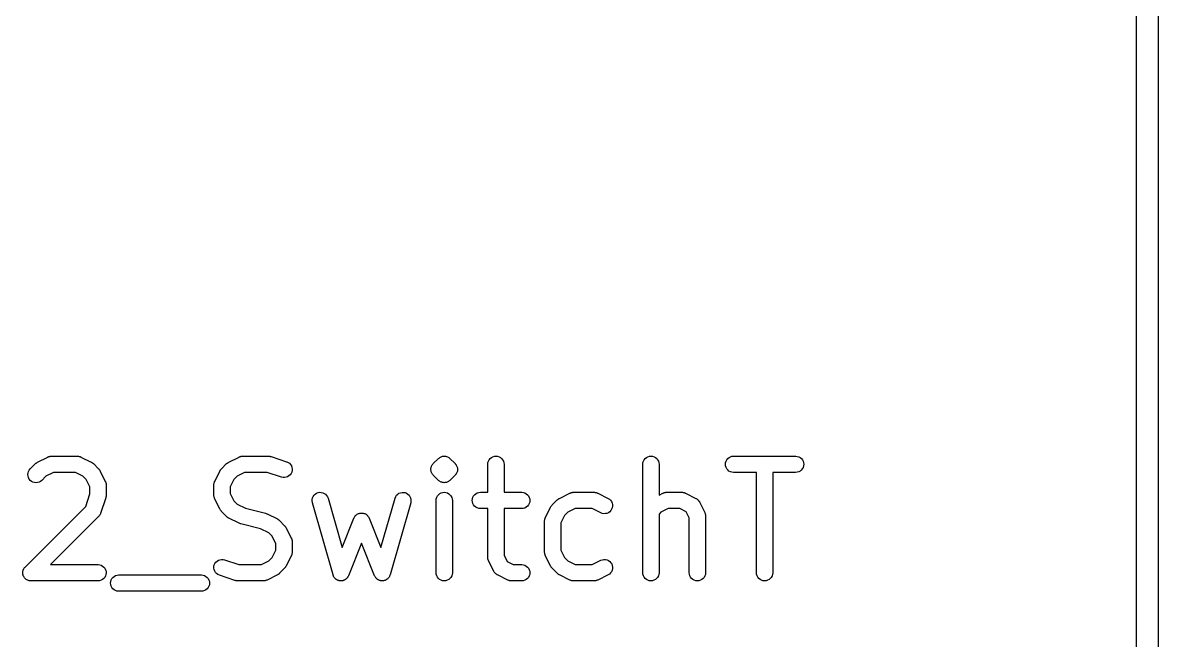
# Model space of a CAD drawing. Extents: x 18 to 40, y -182 to -6.
# Drawn here: x 29.14 to 39.6, y -116.8 to -111.11 of the extents above; entities that cross this region are included whole.
import ezdxf

# ---------------------------------------------------------------- set-up
doc = ezdxf.new("R2010")
doc.units = 0
doc.layers.add('BLACK', color=7, linetype='CONTINUOUS')

msp = doc.modelspace()

# ---------------------------------------------------------------- linework, layer by layer
at = {"layer": 'BLACK', "linetype": 'CONTINUOUS'}
for p, q in [((39.6004, -5.7732), (39.6004, -181.763)), ((39.4004, -181.668), (39.4004, -5.8683)), ((29.2717, -115.16), (29.3669, -115.113)), ((29.3669, -115.113), (29.3678, -115.112)), ((29.3678, -115.112), (29.3699, -115.112)), ((29.3699, -115.112), (29.3719, -115.111)), ((29.3719, -115.111), (29.3768, -115.109)), ((29.3768, -115.109), (29.3816, -115.107)), ((29.3816, -115.107), (29.3838, -115.107)), ((29.3838, -115.107), (29.3859, -115.106)), ((29.3859, -115.106), (29.391, -115.106)), ((29.391, -115.106), (29.396, -115.105)), ((29.396, -115.105), (29.3983, -115.105)), ((29.3983, -115.105), (29.4005, -115.105)), ((29.4005, -115.105), (29.6385, -115.105)), ((29.6385, -115.105), (29.6396, -115.105)), ((29.6396, -115.105), (29.6418, -115.105)), ((29.6418, -115.105), (29.644, -115.105)), ((29.644, -115.105), (29.6491, -115.106)), ((29.6491, -115.106), (29.6541, -115.107)), ((29.6541, -115.107), (29.6562, -115.107)), ((29.6562, -115.107), (29.6584, -115.108)), ((29.6584, -115.108), (29.6632, -115.109)), ((29.6632, -115.109), (29.6681, -115.111)), ((29.6681, -115.111), (29.67, -115.112)), ((29.67, -115.112), (29.6721, -115.113)), ((29.6721, -115.113), (29.7673, -115.16)), ((31.0336, -115.16), (31.1288, -115.113)), ((31.1288, -115.113), (31.1298, -115.112)), ((31.1298, -115.112), (31.1318, -115.112)), ((31.1318, -115.112), (31.1338, -115.111)), ((31.1338, -115.111), (31.1387, -115.109)), ((31.1387, -115.109), (31.1435, -115.107)), ((31.1435, -115.107), (31.1457, -115.107)), ((31.1457, -115.107), (31.1478, -115.106)), ((31.1478, -115.106), (31.1529, -115.106)), ((31.1529, -115.106), (31.158, -115.105)), ((31.158, -115.105), (31.1602, -115.105)), ((31.1602, -115.105), (31.1624, -115.105)), ((31.1624, -115.105), (31.4005, -115.105)), ((31.4005, -115.105), (31.4015, -115.105)), ((31.4015, -115.105), (31.4057, -115.105)), ((31.4057, -115.105), (31.4099, -115.105)), ((31.4099, -115.105), (31.4129, -115.106)), ((31.4129, -115.106), (31.416, -115.107)), ((31.416, -115.107), (31.4201, -115.108)), ((31.4201, -115.108), (31.4242, -115.109)), ((31.4242, -115.109), (31.567, -115.156)), ((32.9727, -115.122), (32.9782, -115.117)), ((32.9782, -115.117), (32.9783, -115.117)), ((32.9783, -115.117), (32.9784, -115.117)), ((32.9784, -115.117), (32.9785, -115.117)), ((32.9785, -115.117), (32.9787, -115.117)), ((32.9787, -115.117), (32.9848, -115.114)), ((32.9848, -115.114), (32.9912, -115.11)), ((32.9912, -115.11), (32.9913, -115.11)), ((32.9913, -115.11), (32.9914, -115.11)), ((32.9914, -115.11), (32.9915, -115.11)), ((32.9915, -115.11), (32.9916, -115.11)), ((32.9916, -115.11), (32.9984, -115.108)), ((32.9984, -115.108), (33.0052, -115.106)), ((33.0052, -115.106), (33.0053, -115.106)), ((33.0053, -115.106), (33.0054, -115.106)), ((33.0054, -115.106), (33.0056, -115.106)), ((33.0056, -115.106), (33.0057, -115.106)), ((33.0057, -115.106), (33.0128, -115.106)), ((33.0128, -115.106), (33.0198, -115.105)), ((33.0198, -115.105), (33.0199, -115.105)), ((33.0199, -115.105), (33.02, -115.105)), ((33.02, -115.105), (33.0202, -115.105)), ((33.0202, -115.105), (33.0203, -115.105)), ((33.0203, -115.105), (33.0273, -115.106)), ((33.0273, -115.106), (33.0343, -115.106)), ((33.0343, -115.106), (33.0344, -115.106)), ((33.0344, -115.106), (33.0346, -115.106)), ((33.0346, -115.106), (33.0347, -115.106)), ((33.0347, -115.106), (33.0348, -115.106)), ((33.0348, -115.106), (33.0416, -115.109)), ((33.0416, -115.109), (33.0483, -115.111)), ((33.0483, -115.111), (33.0484, -115.111)), ((33.0484, -115.111), (33.0486, -115.111)), ((33.0486, -115.111), (33.0487, -115.111)), ((33.0487, -115.111), (33.0488, -115.111)), ((33.0488, -115.111), (33.055, -115.114)), ((33.055, -115.114), (33.0612, -115.118)), ((33.0612, -115.118), (33.0613, -115.118)), ((33.0613, -115.118), (33.0614, -115.118)), ((33.0614, -115.118), (33.0615, -115.118)), ((33.0615, -115.118), (33.0617, -115.118)), ((33.0617, -115.118), (33.0671, -115.122)), ((33.4432, -115.126), (33.4546, -115.117)), ((33.4546, -115.117), (33.4676, -115.11)), ((33.4676, -115.11), (33.4816, -115.106)), ((33.4816, -115.106), (33.4962, -115.105)), ((33.4962, -115.105), (33.5108, -115.106)), ((33.5108, -115.106), (33.5248, -115.111)), ((33.5248, -115.111), (33.5376, -115.118)), ((33.5376, -115.118), (33.5489, -115.127)), ((34.8718, -115.126), (34.8832, -115.117)), ((34.8832, -115.117), (34.8962, -115.11)), ((34.8962, -115.11), (34.9102, -115.106)), ((34.9102, -115.106), (34.9248, -115.105)), ((34.9248, -115.105), (34.9393, -115.106)), ((34.9393, -115.106), (34.9533, -115.111)), ((34.9533, -115.111), (34.9662, -115.118)), ((34.9662, -115.118), (34.9775, -115.127)), ((35.6333, -115.127), (35.6447, -115.117)), ((35.6447, -115.117), (35.6576, -115.111)), ((35.6576, -115.111), (35.6716, -115.106)), ((35.6716, -115.106), (35.6862, -115.105)), ((35.6862, -115.105), (36.2576, -115.105)), ((36.2576, -115.105), (36.2586, -115.105)), ((36.2586, -115.105), (36.2732, -115.107)), ((36.2732, -115.107), (36.2871, -115.111)), ((36.2871, -115.111), (36.3, -115.118)), ((36.3, -115.118), (36.3112, -115.127)), ((29.1953, -115.233), (29.2046, -115.222)), ((29.2046, -115.222), (29.2522, -115.174)), ((29.2522, -115.174), (29.2529, -115.174)), ((29.2529, -115.174), (29.2562, -115.171)), ((29.2562, -115.171), (29.2593, -115.168)), ((29.2593, -115.168), (29.2619, -115.167)), ((29.2619, -115.167), (29.2644, -115.165)), ((29.2644, -115.165), (29.2681, -115.163)), ((29.2681, -115.163), (29.2717, -115.16)), ((29.7673, -115.16), (29.7683, -115.161)), ((29.7683, -115.161), (29.7718, -115.163)), ((29.7718, -115.163), (29.7755, -115.165)), ((29.7755, -115.165), (29.7779, -115.167)), ((29.7779, -115.167), (29.7805, -115.169)), ((29.7805, -115.169), (29.7836, -115.172)), ((29.7836, -115.172), (29.7868, -115.174)), ((29.7868, -115.174), (29.8344, -115.222)), ((29.8344, -115.222), (29.8352, -115.223)), ((29.8352, -115.223), (29.8378, -115.226)), ((30.9638, -115.225), (30.9665, -115.222)), ((30.9665, -115.222), (31.0141, -115.174)), ((31.0141, -115.174), (31.0148, -115.174)), ((31.0148, -115.174), (31.0181, -115.171)), ((31.0181, -115.171), (31.0212, -115.168)), ((31.0212, -115.168), (31.0238, -115.167)), ((31.0238, -115.167), (31.0263, -115.165)), ((31.0263, -115.165), (31.03, -115.163)), ((31.03, -115.163), (31.0336, -115.16)), ((31.567, -115.156), (31.568, -115.157)), ((31.568, -115.157), (31.5813, -115.163)), ((31.5813, -115.163), (31.5931, -115.171)), ((31.5931, -115.171), (31.6031, -115.182)), ((31.6031, -115.182), (31.6107, -115.195)), ((31.6107, -115.195), (31.6158, -115.208)), ((31.6158, -115.208), (31.6182, -115.223)), ((31.6182, -115.223), (31.6176, -115.237)), ((32.8969, -115.227), (32.8976, -115.22)), ((32.8976, -115.22), (32.8984, -115.213)), ((32.8984, -115.213), (32.8984, -115.212)), ((32.8984, -115.212), (32.8985, -115.212)), ((32.8985, -115.212), (32.9006, -115.205)), ((32.9006, -115.205), (32.9026, -115.199)), ((32.9026, -115.199), (32.9028, -115.198)), ((32.9028, -115.198), (32.9062, -115.192)), ((32.9028, -115.198), (32.9028, -115.198)), ((32.9062, -115.192), (32.9096, -115.186)), ((32.9096, -115.186), (32.9097, -115.186)), ((32.9097, -115.186), (32.9098, -115.185)), ((32.9098, -115.185), (32.9144, -115.18)), ((32.9144, -115.18), (32.9188, -115.174)), ((32.9188, -115.174), (32.9665, -115.127)), ((32.9665, -115.127), (32.9668, -115.126)), ((32.9668, -115.126), (32.9668, -115.126)), ((32.9668, -115.126), (32.9668, -115.126)), ((32.9668, -115.126), (32.967, -115.126)), ((32.967, -115.126), (32.967, -115.126)), ((32.967, -115.126), (32.967, -115.126)), ((32.967, -115.126), (32.9672, -115.126)), ((32.9672, -115.126), (32.9727, -115.122)), ((33.0671, -115.122), (33.0725, -115.127)), ((33.0725, -115.127), (33.1202, -115.174)), ((33.1202, -115.174), (33.1205, -115.175)), ((33.1205, -115.175), (33.1205, -115.175)), ((33.1205, -115.175), (33.1205, -115.175)), ((33.1205, -115.175), (33.1209, -115.175)), ((33.1209, -115.175), (33.1253, -115.181)), ((33.1253, -115.181), (33.1297, -115.186)), ((33.1297, -115.186), (33.1299, -115.186)), ((33.1299, -115.186), (33.13, -115.187)), ((33.13, -115.187), (33.1333, -115.193)), ((33.1333, -115.193), (33.1366, -115.199)), ((33.1366, -115.199), (33.1366, -115.199)), ((33.1366, -115.199), (33.1368, -115.2)), ((33.1368, -115.2), (33.1387, -115.206)), ((33.1387, -115.206), (33.1407, -115.213)), ((33.1407, -115.213), (33.1408, -115.213)), ((33.1408, -115.213), (33.1408, -115.214)), ((33.1408, -115.214), (33.1415, -115.221)), ((33.1415, -115.221), (33.1421, -115.228)), ((33.4207, -115.179), (33.4223, -115.164)), ((33.4207, -115.18), (33.4207, -115.179)), ((33.4207, -115.438), (33.4207, -115.18)), ((33.4223, -115.164), (33.4268, -115.15)), ((33.4268, -115.15), (33.4338, -115.138)), ((33.4338, -115.138), (33.4432, -115.126)), ((33.5489, -115.127), (33.5582, -115.138)), ((33.5582, -115.138), (33.565, -115.151)), ((33.565, -115.151), (33.5693, -115.165)), ((33.5693, -115.165), (33.5707, -115.18)), ((33.5707, -115.18), (33.5707, -115.438)), ((34.8493, -115.179), (34.8509, -115.164)), ((34.8493, -115.18), (34.8493, -115.179)), ((34.8493, -116.18), (34.8493, -115.18)), ((34.8509, -115.164), (34.8553, -115.15)), ((34.8553, -115.15), (34.8624, -115.138)), ((34.8624, -115.138), (34.8718, -115.126)), ((34.9775, -115.127), (34.9867, -115.138)), ((34.9867, -115.138), (34.9936, -115.151)), ((34.9936, -115.151), (34.9978, -115.165)), ((34.9978, -115.165), (34.9993, -115.18)), ((34.9993, -115.18), (34.9993, -115.463)), ((35.6112, -115.179), (35.6127, -115.165)), ((35.6125, -115.194), (35.6112, -115.179)), ((35.6166, -115.208), (35.6125, -115.194)), ((35.6127, -115.165), (35.617, -115.151)), ((35.6234, -115.221), (35.6166, -115.208)), ((35.617, -115.151), (35.624, -115.138)), ((35.6326, -115.232), (35.6234, -115.221)), ((35.624, -115.138), (35.6333, -115.127)), ((36.3198, -115.222), (36.3104, -115.233)), ((36.3112, -115.127), (36.3204, -115.139)), ((36.3267, -115.209), (36.3198, -115.222)), ((36.3204, -115.139), (36.3271, -115.152)), ((36.3311, -115.195), (36.3267, -115.209)), ((36.3271, -115.152), (36.3313, -115.166)), ((36.3326, -115.18), (36.3311, -115.195)), ((36.3313, -115.166), (36.3326, -115.18)), ((29.1826, -115.275), (29.1841, -115.26)), ((29.184, -115.289), (29.1826, -115.275)), ((29.1882, -115.303), (29.184, -115.289)), ((29.1841, -115.26), (29.1884, -115.246)), ((29.195, -115.316), (29.1882, -115.303)), ((29.1884, -115.246), (29.1953, -115.233)), ((29.2042, -115.328), (29.195, -115.316)), ((29.2154, -115.337), (29.2042, -115.328)), ((29.3106, -115.328), (29.3099, -115.329)), ((29.3496, -115.289), (29.3106, -115.328)), ((29.4182, -115.255), (29.3496, -115.289)), ((29.6208, -115.255), (29.4182, -115.255)), ((29.6894, -115.289), (29.6208, -115.255)), ((29.7198, -115.32), (29.6894, -115.289)), ((29.754, -115.388), (29.7198, -115.32)), ((29.8378, -115.226), (29.8407, -115.229)), ((29.8407, -115.229), (29.8424, -115.232)), ((29.8424, -115.232), (29.8443, -115.234)), ((29.8443, -115.234), (29.8462, -115.238)), ((29.8462, -115.238), (29.8485, -115.242)), ((29.8485, -115.242), (29.8961, -115.337)), ((30.9048, -115.337), (30.9524, -115.242)), ((30.9524, -115.242), (30.9529, -115.241)), ((30.9529, -115.241), (30.9552, -115.237)), ((30.9552, -115.237), (30.9572, -115.233)), ((30.9572, -115.233), (30.9592, -115.231)), ((30.9592, -115.231), (30.9609, -115.228)), ((30.9609, -115.228), (30.9638, -115.225)), ((31.0811, -115.32), (31.0469, -115.388)), ((31.1115, -115.289), (31.0811, -115.32)), ((31.1801, -115.255), (31.1115, -115.289)), ((31.3883, -115.255), (31.1801, -115.255)), ((31.5196, -115.299), (31.3883, -115.255)), ((31.5339, -115.302), (31.5196, -115.299)), ((31.5485, -115.302), (31.5339, -115.302)), ((31.5629, -115.3), (31.5485, -115.302)), ((31.5766, -115.295), (31.5629, -115.3)), ((31.589, -115.287), (31.5766, -115.295)), ((31.5997, -115.277), (31.589, -115.287)), ((31.6082, -115.265), (31.5997, -115.277)), ((31.6143, -115.252), (31.6082, -115.265)), ((31.6176, -115.237), (31.6143, -115.252)), ((32.8975, -115.234), (32.8969, -115.227)), ((32.8969, -115.227), (32.8969, -115.227)), ((32.8969, -115.227), (32.8969, -115.227)), ((32.8982, -115.241), (32.8975, -115.234)), ((32.8982, -115.242), (32.8982, -115.241)), ((32.8983, -115.242), (32.8982, -115.242)), ((32.9003, -115.249), (32.8983, -115.242)), ((32.9022, -115.255), (32.9003, -115.249)), ((32.9024, -115.256), (32.9022, -115.255)), ((32.9057, -115.262), (32.9024, -115.256)), ((32.9024, -115.256), (32.9024, -115.256)), ((32.909, -115.268), (32.9057, -115.262)), ((32.9091, -115.269), (32.909, -115.268)), ((32.9093, -115.269), (32.9091, -115.269)), ((32.9137, -115.274), (32.9093, -115.269)), ((32.9181, -115.28), (32.9137, -115.274)), ((32.9185, -115.28), (32.9181, -115.28)), ((32.9188, -115.281), (32.9185, -115.28)), ((32.9185, -115.28), (32.9185, -115.28)), ((32.9185, -115.28), (32.9185, -115.28)), ((32.9665, -115.328), (32.9188, -115.281)), ((32.9719, -115.333), (32.9665, -115.328)), ((33.0725, -115.328), (33.0722, -115.329)), ((33.1202, -115.281), (33.0725, -115.328)), ((33.1246, -115.275), (33.1202, -115.281)), ((33.1292, -115.27), (33.1246, -115.275)), ((33.1293, -115.269), (33.1292, -115.27)), ((33.1294, -115.269), (33.1293, -115.269)), ((33.1328, -115.263), (33.1294, -115.269)), ((33.1362, -115.257), (33.1328, -115.263)), ((33.1364, -115.256), (33.1362, -115.257)), ((33.1362, -115.257), (33.1362, -115.257)), ((33.1384, -115.25), (33.1364, -115.256)), ((33.1405, -115.243), (33.1384, -115.25)), ((33.1406, -115.243), (33.1405, -115.243)), ((33.1414, -115.235), (33.1406, -115.242)), ((33.1406, -115.242), (33.1406, -115.243)), ((33.1421, -115.228), (33.1414, -115.235)), ((33.1421, -115.228), (33.1421, -115.228)), ((33.1421, -115.228), (33.1421, -115.228)), ((35.6438, -115.242), (35.6326, -115.232)), ((35.6566, -115.249), (35.6438, -115.242)), ((35.6706, -115.253), (35.6566, -115.249)), ((35.6851, -115.255), (35.6706, -115.253)), ((35.6862, -115.255), (35.6851, -115.255)), ((35.8969, -115.255), (35.6862, -115.255)), ((35.8969, -116.18), (35.8969, -115.255)), ((36.2576, -115.255), (36.0469, -115.255)), ((36.0469, -115.255), (36.0469, -116.18)), ((36.2722, -115.253), (36.2576, -115.255)), ((36.2862, -115.249), (36.2722, -115.253)), ((36.2991, -115.242), (36.2862, -115.249)), ((36.3104, -115.233), (36.2991, -115.242)), ((29.2283, -115.344), (29.2154, -115.337)), ((29.2423, -115.349), (29.2283, -115.344)), ((29.2568, -115.35), (29.2423, -115.349)), ((29.2714, -115.349), (29.2568, -115.35)), ((29.2854, -115.345), (29.2714, -115.349)), ((29.2984, -115.338), (29.2854, -115.345)), ((29.3099, -115.329), (29.2984, -115.338)), ((29.754, -115.453), (29.754, -115.388)), ((29.8961, -115.337), (29.8966, -115.338)), ((29.8966, -115.338), (29.8973, -115.34)), ((29.8973, -115.34), (29.8984, -115.342)), ((29.8984, -115.342), (29.8998, -115.347)), ((29.8998, -115.347), (29.9016, -115.351)), ((29.9016, -115.351), (29.902, -115.354)), ((29.902, -115.354), (29.9026, -115.356)), ((29.9026, -115.356), (29.9031, -115.361)), ((29.9031, -115.361), (29.9039, -115.366)), ((29.9039, -115.366), (29.9038, -115.368)), ((29.9038, -115.368), (29.904, -115.37)), ((29.904, -115.37), (29.904, -115.466)), ((30.8969, -115.369), (30.8971, -115.367)), ((30.8969, -115.37), (30.8969, -115.369)), ((30.8969, -115.466), (30.8969, -115.37)), ((30.8971, -115.365), (30.8979, -115.36)), ((30.8971, -115.367), (30.8971, -115.365)), ((30.8979, -115.36), (30.8985, -115.355)), ((30.8985, -115.355), (30.8992, -115.353)), ((30.8992, -115.353), (30.8996, -115.35)), ((30.8996, -115.35), (30.9014, -115.346)), ((30.9014, -115.346), (30.9029, -115.341)), ((30.9029, -115.341), (30.904, -115.339)), ((30.904, -115.339), (30.9048, -115.337)), ((31.0469, -115.388), (31.0469, -115.448)), ((32.9773, -115.337), (32.9719, -115.333)), ((32.9775, -115.337), (32.9773, -115.337)), ((32.9776, -115.337), (32.9775, -115.337)), ((32.9777, -115.337), (32.9776, -115.337)), ((32.9778, -115.337), (32.9777, -115.337)), ((32.984, -115.341), (32.9778, -115.337)), ((32.9902, -115.344), (32.984, -115.341)), ((32.9903, -115.344), (32.9902, -115.344)), ((32.9904, -115.344), (32.9903, -115.344)), ((32.9906, -115.344), (32.9904, -115.344)), ((32.9907, -115.344), (32.9906, -115.344)), ((32.9974, -115.346), (32.9907, -115.344)), ((32.9975, -115.346), (32.9974, -115.346)), ((33.0042, -115.349), (32.9975, -115.346)), ((33.0043, -115.349), (33.0042, -115.349)), ((33.0044, -115.349), (33.0043, -115.349)), ((33.0045, -115.349), (33.0044, -115.349)), ((33.0047, -115.349), (33.0045, -115.349)), ((33.0118, -115.349), (33.0047, -115.349)), ((33.0187, -115.35), (33.0118, -115.349)), ((33.0188, -115.35), (33.0187, -115.35)), ((33.019, -115.35), (33.0188, -115.35)), ((33.0191, -115.35), (33.019, -115.35)), ((33.0192, -115.35), (33.0191, -115.35)), ((33.0262, -115.349), (33.0192, -115.35)), ((33.0333, -115.349), (33.0262, -115.349)), ((33.0334, -115.349), (33.0333, -115.349)), ((33.0336, -115.349), (33.0334, -115.349)), ((33.0337, -115.349), (33.0336, -115.349)), ((33.0338, -115.349), (33.0337, -115.349)), ((33.0405, -115.347), (33.0338, -115.349)), ((33.0474, -115.345), (33.0405, -115.347)), ((33.0475, -115.345), (33.0474, -115.345)), ((33.0476, -115.345), (33.0475, -115.345)), ((33.0477, -115.345), (33.0476, -115.345)), ((33.0478, -115.345), (33.0477, -115.345)), ((33.0541, -115.341), (33.0478, -115.345)), ((33.0603, -115.338), (33.0541, -115.341)), ((33.0604, -115.338), (33.0603, -115.338)), ((33.0606, -115.338), (33.0604, -115.338)), ((33.0607, -115.338), (33.0606, -115.338)), ((33.0608, -115.338), (33.0607, -115.338)), ((33.0663, -115.333), (33.0608, -115.338)), ((33.0718, -115.329), (33.0663, -115.333)), ((33.072, -115.329), (33.0718, -115.329)), ((33.0721, -115.329), (33.072, -115.329)), ((33.072, -115.329), (33.072, -115.329)), ((33.072, -115.329), (33.072, -115.329)), ((33.0722, -115.329), (33.0721, -115.329)), ((33.0722, -115.329), (33.0722, -115.329)), ((29.7159, -115.568), (29.754, -115.453)), ((29.9002, -115.489), (29.8526, -115.632)), ((29.9011, -115.485), (29.9002, -115.489)), ((29.9024, -115.481), (29.9011, -115.485)), ((29.9027, -115.478), (29.9024, -115.481)), ((29.9034, -115.475), (29.9027, -115.478)), ((29.9035, -115.471), (29.9034, -115.475)), ((29.904, -115.467), (29.9035, -115.471)), ((29.904, -115.466), (29.904, -115.467)), ((30.8971, -115.468), (30.8969, -115.466)), ((30.897, -115.47), (30.8971, -115.468)), ((30.8978, -115.475), (30.897, -115.47)), ((30.8983, -115.48), (30.8978, -115.475)), ((30.8989, -115.482), (30.8983, -115.48)), ((30.8993, -115.484), (30.8989, -115.482)), ((30.9011, -115.489), (30.8993, -115.484)), ((30.9025, -115.494), (30.9011, -115.489)), ((30.9036, -115.496), (30.9025, -115.494)), ((30.9043, -115.498), (30.9036, -115.496)), ((30.9048, -115.499), (30.9043, -115.498)), ((30.9524, -115.594), (30.9048, -115.499)), ((31.0469, -115.448), (31.0811, -115.516)), ((31.0811, -115.516), (31.1115, -115.547)), ((31.8018, -115.518), (31.8022, -115.504)), ((31.8042, -115.533), (31.8018, -115.518)), ((31.8022, -115.504), (31.8055, -115.489)), ((31.8045, -115.534), (31.8042, -115.533)), ((31.995, -116.2), (31.8045, -115.534)), ((31.8055, -115.489), (31.8115, -115.476)), ((31.8115, -115.476), (31.8199, -115.464)), ((31.8199, -115.464), (31.8305, -115.454)), ((31.8305, -115.454), (31.8429, -115.446)), ((31.8429, -115.446), (31.8565, -115.441)), ((31.8565, -115.441), (31.871, -115.438)), ((31.871, -115.438), (31.8856, -115.439)), ((31.8856, -115.439), (31.8999, -115.442)), ((31.8999, -115.442), (31.9133, -115.448)), ((31.9133, -115.448), (31.9253, -115.456)), ((31.9253, -115.456), (31.9355, -115.467)), ((31.9355, -115.467), (31.9434, -115.479)), ((31.9434, -115.479), (31.9488, -115.493)), ((31.9488, -115.493), (32.079, -115.948)), ((32.4362, -115.948), (32.5664, -115.493)), ((32.7107, -115.534), (32.5202, -116.2)), ((32.5664, -115.493), (32.5667, -115.492)), ((32.5667, -115.492), (32.5723, -115.478)), ((32.5723, -115.478), (32.5804, -115.466)), ((32.5804, -115.466), (32.5907, -115.455)), ((32.5907, -115.455), (32.6028, -115.447)), ((32.6028, -115.447), (32.6163, -115.442)), ((32.6163, -115.442), (32.6306, -115.439)), ((32.6306, -115.439), (32.6453, -115.439)), ((32.6453, -115.439), (32.6597, -115.441)), ((32.6597, -115.441), (32.6732, -115.447)), ((32.6732, -115.447), (32.6855, -115.455)), ((32.6855, -115.455), (32.696, -115.465)), ((32.696, -115.465), (32.7042, -115.477)), ((32.7042, -115.477), (32.71, -115.49)), ((32.71, -115.49), (32.7131, -115.505)), ((32.7133, -115.519), (32.7107, -115.534)), ((32.7131, -115.505), (32.7133, -115.519)), ((32.9445, -115.512), (32.9461, -115.498)), ((32.9445, -115.513), (32.9445, -115.512)), ((32.9445, -116.18), (32.9445, -115.513)), ((32.9461, -115.498), (32.9506, -115.484)), ((32.9506, -115.484), (32.9576, -115.471)), ((32.9576, -115.471), (32.967, -115.46)), ((32.967, -115.46), (32.9784, -115.45)), ((32.9784, -115.45), (32.9914, -115.444)), ((32.9914, -115.444), (33.0054, -115.44)), ((33.0054, -115.44), (33.02, -115.438)), ((33.02, -115.438), (33.0346, -115.44)), ((33.0346, -115.44), (33.0486, -115.444)), ((33.0486, -115.444), (33.0614, -115.451)), ((33.0614, -115.451), (33.0727, -115.46)), ((33.0727, -115.46), (33.082, -115.472)), ((33.082, -115.472), (33.0888, -115.485)), ((33.0888, -115.485), (33.0931, -115.499)), ((33.0931, -115.499), (33.0945, -115.513)), ((33.0945, -115.513), (33.0945, -116.18)), ((33.2778, -115.513), (33.2794, -115.498)), ((33.2792, -115.527), (33.2778, -115.513)), ((33.2833, -115.541), (33.2792, -115.527)), ((33.2794, -115.498), (33.2837, -115.484)), ((33.2837, -115.484), (33.2907, -115.471)), ((33.2907, -115.471), (33.3, -115.46)), ((33.3, -115.46), (33.3113, -115.451)), ((33.3113, -115.451), (33.3243, -115.444)), ((33.3243, -115.444), (33.3383, -115.44)), ((33.3383, -115.44), (33.3528, -115.438)), ((33.3528, -115.438), (33.4207, -115.438)), ((33.5707, -115.438), (33.7338, -115.438)), ((33.7338, -115.438), (33.7348, -115.438)), ((33.7348, -115.438), (33.7494, -115.44)), ((33.7494, -115.44), (33.7633, -115.444)), ((33.7633, -115.444), (33.7762, -115.451)), ((33.7762, -115.451), (33.7874, -115.461)), ((33.7874, -115.461), (33.7965, -115.472)), ((33.7965, -115.472), (33.8033, -115.485)), ((33.8073, -115.528), (33.8029, -115.542)), ((33.8033, -115.485), (33.8075, -115.499)), ((33.8088, -115.514), (33.8073, -115.528)), ((33.8075, -115.499), (33.8088, -115.514)), ((34.0141, -115.555), (34.0617, -115.508)), ((34.0617, -115.508), (34.0624, -115.507)), ((34.0624, -115.507), (34.0657, -115.504)), ((34.0657, -115.504), (34.0688, -115.502)), ((34.0688, -115.502), (34.0715, -115.5)), ((34.0715, -115.5), (34.0739, -115.498)), ((34.0739, -115.498), (34.0776, -115.496)), ((34.0776, -115.496), (34.0812, -115.494)), ((34.0812, -115.494), (34.1764, -115.446)), ((34.1764, -115.446), (34.1774, -115.446)), ((34.1774, -115.446), (34.1794, -115.445)), ((34.1794, -115.445), (34.1814, -115.444)), ((34.1814, -115.444), (34.1863, -115.442)), ((34.1863, -115.442), (34.1911, -115.441)), ((34.1911, -115.441), (34.1933, -115.44)), ((34.1933, -115.44), (34.1954, -115.44)), ((34.1954, -115.44), (34.2005, -115.439)), ((34.2005, -115.439), (34.2056, -115.438)), ((34.2056, -115.438), (34.2078, -115.438)), ((34.2078, -115.438), (34.21, -115.438)), ((34.21, -115.438), (34.4005, -115.438)), ((34.4005, -115.438), (34.4015, -115.438)), ((34.4015, -115.438), (34.4037, -115.438)), ((34.4037, -115.438), (34.4059, -115.438)), ((34.4059, -115.438), (34.411, -115.439)), ((34.411, -115.439), (34.416, -115.44)), ((34.416, -115.44), (34.4181, -115.441)), ((34.4181, -115.441), (34.4203, -115.441)), ((34.4203, -115.441), (34.4251, -115.443)), ((34.4251, -115.443), (34.43, -115.444)), ((34.43, -115.444), (34.4319, -115.445)), ((34.4319, -115.445), (34.434, -115.446)), ((34.434, -115.446), (34.5292, -115.494)), ((34.5292, -115.494), (34.5302, -115.494)), ((34.5302, -115.494), (34.5424, -115.502)), ((34.5424, -115.502), (34.5529, -115.512)), ((34.5529, -115.512), (34.5613, -115.524)), ((34.5613, -115.524), (34.5671, -115.538)), ((34.5671, -115.538), (34.5702, -115.552)), ((34.9993, -115.463), (35.0336, -115.446)), ((35.0336, -115.446), (35.0345, -115.446)), ((35.0345, -115.446), (35.0366, -115.445)), ((35.0366, -115.445), (35.0385, -115.444)), ((35.0385, -115.444), (35.0435, -115.442)), ((35.0435, -115.442), (35.0483, -115.441)), ((35.0483, -115.441), (35.0504, -115.44)), ((35.0504, -115.44), (35.0526, -115.44)), ((35.0526, -115.44), (35.0577, -115.439)), ((35.0577, -115.439), (35.0627, -115.438)), ((35.0627, -115.438), (35.0649, -115.438)), ((35.0649, -115.438), (35.0671, -115.438)), ((35.0671, -115.438), (35.21, -115.438)), ((35.21, -115.438), (35.211, -115.438)), ((35.211, -115.438), (35.2132, -115.438)), ((35.2132, -115.438), (35.2154, -115.438)), ((35.2154, -115.438), (35.2205, -115.439)), ((35.2205, -115.439), (35.2256, -115.44)), ((35.2256, -115.44), (35.2277, -115.441)), ((35.2277, -115.441), (35.2298, -115.441)), ((35.2298, -115.441), (35.2346, -115.443)), ((35.2346, -115.443), (35.2395, -115.444)), ((35.2395, -115.444), (35.2415, -115.445)), ((35.2415, -115.445), (35.2435, -115.446)), ((35.2435, -115.446), (35.3388, -115.494)), ((35.3388, -115.494), (35.3397, -115.494)), ((35.3397, -115.494), (35.3411, -115.495)), ((35.3411, -115.495), (35.3425, -115.496)), ((35.3425, -115.496), (35.3472, -115.499)), ((35.3472, -115.499), (35.352, -115.502)), ((35.352, -115.502), (35.3531, -115.503)), ((35.3531, -115.503), (35.3545, -115.504)), ((35.3545, -115.504), (35.3584, -115.508)), ((35.3584, -115.508), (35.3625, -115.512)), ((35.3625, -115.512), (35.3634, -115.514)), ((35.3634, -115.514), (35.3645, -115.515)), ((35.3645, -115.515), (35.3675, -115.52)), ((35.3675, -115.52), (35.3708, -115.524)), ((35.3708, -115.524), (35.3714, -115.526)), ((35.3714, -115.526), (35.3723, -115.527)), ((35.3723, -115.527), (35.4199, -115.623)), ((29.1569, -116.127), (29.7159, -115.568)), ((29.8482, -115.642), (29.8461, -115.646)), ((29.8506, -115.637), (29.8482, -115.642)), ((29.8513, -115.635), (29.8506, -115.637)), ((29.8522, -115.633), (29.8513, -115.635)), ((29.8526, -115.632), (29.8522, -115.633)), ((30.9547, -115.598), (30.9524, -115.594)), ((30.9566, -115.602), (30.9547, -115.598)), ((30.9585, -115.604), (30.9566, -115.602)), ((30.9602, -115.607), (30.9585, -115.604)), ((30.9631, -115.61), (30.9602, -115.607)), ((30.9657, -115.613), (30.9631, -115.61)), ((30.9665, -115.614), (30.9657, -115.613)), ((31.0141, -115.661), (30.9665, -115.614)), ((31.1115, -115.547), (31.1885, -115.585)), ((31.1885, -115.585), (31.371, -115.631)), ((31.371, -115.631), (31.372, -115.631)), ((31.372, -115.631), (31.3724, -115.631)), ((31.3724, -115.631), (31.3727, -115.631)), ((31.3727, -115.631), (31.3792, -115.634)), ((31.3792, -115.634), (31.3858, -115.636)), ((31.3858, -115.636), (31.386, -115.636)), ((31.386, -115.636), (31.3864, -115.637)), ((31.3864, -115.637), (31.4816, -115.684)), ((32.2108, -115.646), (32.2159, -115.641)), ((32.2159, -115.641), (32.2166, -115.641)), ((32.2166, -115.641), (32.2172, -115.641)), ((32.2172, -115.641), (32.223, -115.638)), ((32.223, -115.638), (32.2288, -115.634)), ((32.2288, -115.634), (32.2295, -115.634)), ((32.2295, -115.634), (32.2302, -115.634)), ((32.2302, -115.634), (32.2365, -115.632)), ((32.2365, -115.632), (32.2428, -115.63)), ((32.2428, -115.63), (32.2436, -115.63)), ((32.2436, -115.63), (32.2443, -115.63)), ((32.2443, -115.63), (32.2509, -115.629)), ((32.2509, -115.629), (32.2573, -115.629)), ((32.2573, -115.629), (32.2581, -115.629)), ((32.2581, -115.629), (32.2589, -115.629)), ((32.2589, -115.629), (32.2654, -115.629)), ((32.2654, -115.629), (32.2719, -115.63)), ((32.2719, -115.63), (32.2727, -115.63)), ((32.2727, -115.63), (32.2734, -115.63)), ((32.2734, -115.63), (32.2797, -115.632)), ((32.2797, -115.632), (32.2859, -115.634)), ((32.2859, -115.634), (32.2866, -115.635)), ((32.2866, -115.635), (32.2874, -115.635)), ((32.2874, -115.635), (32.2931, -115.638)), ((32.2931, -115.638), (32.2989, -115.641)), ((32.2989, -115.641), (32.2995, -115.642)), ((32.2995, -115.642), (32.3002, -115.642)), ((32.3002, -115.642), (32.3052, -115.646)), ((33.2901, -115.554), (33.2833, -115.541)), ((33.2992, -115.566), (33.2901, -115.554)), ((33.3105, -115.575), (33.2992, -115.566)), ((33.3233, -115.582), (33.3105, -115.575)), ((33.3372, -115.587), (33.3233, -115.582)), ((33.3518, -115.588), (33.3372, -115.587)), ((33.3528, -115.588), (33.3518, -115.588)), ((33.4207, -115.588), (33.3528, -115.588)), ((33.4207, -116.037), (33.4207, -115.588)), ((33.7338, -115.588), (33.5707, -115.588)), ((33.5707, -115.588), (33.5707, -116.019)), ((33.7484, -115.587), (33.7338, -115.588)), ((33.7624, -115.583), (33.7484, -115.587)), ((33.7753, -115.576), (33.7624, -115.583)), ((33.7866, -115.566), (33.7753, -115.576)), ((33.796, -115.555), (33.7866, -115.566)), ((33.8029, -115.542), (33.796, -115.555)), ((33.9524, -115.67), (34, -115.575)), ((34, -115.575), (34.0005, -115.574)), ((34.0005, -115.574), (34.0028, -115.57)), ((34.0028, -115.57), (34.0048, -115.567)), ((34.0048, -115.567), (34.0068, -115.564)), ((34.0068, -115.564), (34.0085, -115.562)), ((34.0085, -115.562), (34.0114, -115.559)), ((34.0114, -115.559), (34.0141, -115.555)), ((34.1592, -115.622), (34.1288, -115.653)), ((34.2277, -115.588), (34.1592, -115.622)), ((34.3827, -115.588), (34.2277, -115.588)), ((34.4621, -115.628), (34.3827, -115.588)), ((34.4758, -115.633), (34.4621, -115.628)), ((34.4902, -115.636), (34.4758, -115.633)), ((34.5049, -115.635), (34.4902, -115.636)), ((34.5192, -115.632), (34.5049, -115.635)), ((34.5325, -115.626), (34.5192, -115.632)), ((34.5445, -115.618), (34.5325, -115.626)), ((34.5547, -115.607), (34.5445, -115.618)), ((34.5625, -115.595), (34.5547, -115.607)), ((34.5679, -115.581), (34.5625, -115.595)), ((34.5705, -115.567), (34.5679, -115.581)), ((34.5702, -115.552), (34.5705, -115.567)), ((35.0163, -115.622), (34.9993, -115.64)), ((34.9993, -115.64), (34.9993, -116.18)), ((35.0848, -115.588), (35.0163, -115.622)), ((35.1923, -115.588), (35.0848, -115.588)), ((35.2493, -115.617), (35.1923, -115.588)), ((35.2778, -115.674), (35.2493, -115.617)), ((35.4199, -115.623), (35.4204, -115.623)), ((35.4204, -115.623), (35.4211, -115.626)), ((35.4211, -115.626), (35.4222, -115.627)), ((35.4222, -115.627), (35.4237, -115.632)), ((35.4237, -115.632), (35.4254, -115.637)), ((35.4254, -115.637), (35.4258, -115.639)), ((35.4258, -115.639), (35.4264, -115.642)), ((35.4264, -115.642), (35.4269, -115.647)), ((29.8344, -115.661), (29.391, -116.105)), ((29.8358, -115.66), (29.8344, -115.661)), ((29.8375, -115.658), (29.8358, -115.66)), ((29.8405, -115.654), (29.8375, -115.658)), ((29.8437, -115.65), (29.8405, -115.654)), ((29.8448, -115.648), (29.8437, -115.65)), ((29.8461, -115.646), (29.8448, -115.648)), ((31.0173, -115.664), (31.0141, -115.661)), ((31.0204, -115.667), (31.0173, -115.664)), ((31.023, -115.669), (31.0204, -115.667)), ((31.0254, -115.671), (31.023, -115.669)), ((31.0291, -115.673), (31.0254, -115.671)), ((31.0326, -115.675), (31.0291, -115.673)), ((31.0336, -115.676), (31.0326, -115.675)), ((31.1288, -115.723), (31.0336, -115.676)), ((31.1291, -115.723), (31.1288, -115.723)), ((31.1294, -115.723), (31.1291, -115.723)), ((31.1359, -115.726), (31.1294, -115.723)), ((31.1425, -115.728), (31.1359, -115.726)), ((31.1428, -115.728), (31.1425, -115.728)), ((31.1432, -115.729), (31.1428, -115.728)), ((31.1442, -115.729), (31.1432, -115.729)), ((31.3267, -115.774), (31.1442, -115.729)), ((31.4816, -115.684), (31.4825, -115.685)), ((31.4825, -115.685), (31.4861, -115.687)), ((31.4861, -115.687), (31.4898, -115.689)), ((31.4898, -115.689), (31.4922, -115.691)), ((31.4922, -115.691), (31.4948, -115.693)), ((31.4948, -115.693), (31.4978, -115.696)), ((31.4978, -115.696), (31.5011, -115.698)), ((31.5011, -115.698), (31.5487, -115.746)), ((31.5487, -115.746), (31.5495, -115.747)), ((31.5495, -115.747), (31.5521, -115.75)), ((32.079, -115.948), (32.188, -115.676)), ((32.188, -115.676), (32.1884, -115.675)), ((32.1884, -115.675), (32.1887, -115.674)), ((32.1887, -115.674), (32.189, -115.673)), ((32.189, -115.673), (32.1922, -115.668)), ((32.1922, -115.668), (32.1953, -115.662)), ((32.1953, -115.662), (32.1958, -115.661)), ((32.1958, -115.661), (32.1962, -115.661)), ((32.1962, -115.661), (32.2004, -115.656)), ((32.2004, -115.656), (32.2046, -115.651)), ((32.2046, -115.651), (32.2052, -115.65)), ((32.2052, -115.65), (32.2057, -115.65)), ((32.2057, -115.65), (32.2108, -115.646)), ((32.3052, -115.646), (32.3103, -115.65)), ((32.3103, -115.65), (32.3108, -115.651)), ((32.3108, -115.651), (32.3114, -115.651)), ((32.3114, -115.651), (32.3154, -115.657)), ((32.3154, -115.657), (32.3196, -115.662)), ((32.3196, -115.662), (32.32, -115.662)), ((32.32, -115.662), (32.3205, -115.663)), ((32.3205, -115.663), (32.3235, -115.669)), ((32.3235, -115.669), (32.3266, -115.674)), ((32.3266, -115.674), (32.3269, -115.675)), ((32.3269, -115.675), (32.3272, -115.676)), ((32.3272, -115.676), (32.4362, -115.948)), ((33.9445, -115.703), (33.9448, -115.7)), ((33.9445, -115.704), (33.9445, -115.703)), ((33.9445, -115.989), (33.9445, -115.704)), ((33.9447, -115.698), (33.9456, -115.693)), ((33.9448, -115.7), (33.9447, -115.698)), ((33.9456, -115.693), (33.9461, -115.688)), ((33.9461, -115.688), (33.9468, -115.686)), ((33.9468, -115.686), (33.9472, -115.684)), ((33.9472, -115.684), (33.949, -115.679)), ((33.949, -115.679), (33.9506, -115.674)), ((33.9506, -115.674), (33.9516, -115.672)), ((33.9516, -115.672), (33.9524, -115.67)), ((34.1288, -115.653), (34.0945, -115.721)), ((34.0945, -115.721), (34.0945, -115.972)), ((35.2778, -116.18), (35.2778, -115.674)), ((35.4269, -115.647), (35.4277, -115.652)), ((35.4277, -115.652), (35.4276, -115.654)), ((35.4276, -115.654), (35.4278, -115.656)), ((35.4278, -115.656), (35.4278, -116.18)), ((31.4036, -115.813), (31.3267, -115.774)), ((31.4341, -115.843), (31.4036, -115.813)), ((31.4683, -115.912), (31.4341, -115.843)), ((31.5521, -115.75), (31.555, -115.753)), ((31.555, -115.753), (31.5566, -115.756)), ((31.5566, -115.756), (31.5586, -115.758)), ((31.5586, -115.758), (31.5605, -115.762)), ((31.5605, -115.762), (31.5628, -115.765)), ((31.5628, -115.765), (31.6104, -115.861)), ((31.4683, -115.972), (31.4683, -115.912)), ((31.6104, -115.861), (31.6109, -115.862)), ((31.6109, -115.862), (31.6116, -115.864)), ((31.6116, -115.864), (31.6126, -115.866)), ((31.6126, -115.866), (31.6141, -115.87)), ((31.6141, -115.87), (31.6159, -115.875)), ((31.6159, -115.875), (31.6162, -115.877)), ((31.6162, -115.877), (31.6169, -115.88)), ((31.6169, -115.88), (31.6174, -115.885)), ((31.6174, -115.885), (31.6182, -115.89)), ((31.6182, -115.89), (31.6181, -115.892)), ((31.6181, -115.892), (31.6183, -115.894)), ((31.6183, -115.894), (31.6183, -115.989)), ((32.2576, -115.906), (32.1368, -116.208)), ((32.3784, -116.208), (32.2576, -115.906)), ((30.9386, -116.065), (30.9523, -116.06)), ((30.9523, -116.06), (30.9667, -116.057)), ((30.9667, -116.057), (30.9813, -116.058)), ((30.9813, -116.058), (30.9956, -116.061)), ((30.9956, -116.061), (31.1269, -116.105)), ((31.4036, -116.071), (31.4341, -116.04)), ((31.4341, -116.04), (31.4683, -115.972)), ((31.6104, -116.023), (31.5628, -116.118)), ((31.6112, -116.021), (31.6104, -116.023)), ((31.6122, -116.019), (31.6112, -116.021)), ((31.6138, -116.014), (31.6122, -116.019)), ((31.6156, -116.009), (31.6138, -116.014)), ((31.616, -116.007), (31.6156, -116.009)), ((31.6167, -116.005), (31.616, -116.007)), ((31.6172, -116), (31.6167, -116.005)), ((31.6181, -115.995), (31.6172, -116)), ((31.6183, -115.99), (31.6181, -115.993)), ((31.6181, -115.993), (31.6181, -115.995)), ((31.6183, -115.989), (31.6183, -115.99)), ((33.4209, -116.039), (33.4207, -116.037)), ((33.4208, -116.041), (33.4209, -116.039)), ((33.4216, -116.046), (33.4208, -116.041)), ((33.4221, -116.052), (33.4216, -116.046)), ((33.4228, -116.054), (33.4221, -116.052)), ((33.4231, -116.056), (33.4228, -116.054)), ((33.4249, -116.061), (33.4231, -116.056)), ((33.4263, -116.066), (33.4249, -116.061)), ((33.5707, -116.019), (33.5992, -116.076)), ((33.9447, -115.992), (33.9445, -115.989)), ((33.9446, -115.994), (33.9447, -115.992)), ((33.9454, -115.999), (33.9446, -115.994)), ((33.9459, -116.004), (33.9454, -115.999)), ((33.9466, -116.006), (33.9459, -116.004)), ((33.9469, -116.008), (33.9466, -116.006)), ((33.9487, -116.013), (33.9469, -116.008)), ((33.9502, -116.018), (33.9487, -116.013)), ((33.9512, -116.02), (33.9502, -116.018)), ((33.952, -116.022), (33.9512, -116.02)), ((33.9524, -116.023), (33.952, -116.022)), ((34, -116.118), (33.9524, -116.023)), ((34.0945, -115.972), (34.1288, -116.04)), ((34.1288, -116.04), (34.1592, -116.071)), ((34.4631, -116.065), (34.4768, -116.06)), ((34.4768, -116.06), (34.4913, -116.057)), ((34.4913, -116.057), (34.5059, -116.058)), ((34.5059, -116.058), (34.5202, -116.061)), ((34.5202, -116.061), (34.5335, -116.067)), ((29.1357, -116.172), (29.1365, -116.165)), ((29.1365, -116.165), (29.1387, -116.158)), ((29.1365, -116.165), (29.1365, -116.165)), ((29.1365, -116.165), (29.1365, -116.165)), ((29.1387, -116.158), (29.1407, -116.151)), ((29.1407, -116.151), (29.1408, -116.151)), ((29.1408, -116.151), (29.1443, -116.144)), ((29.1408, -116.151), (29.1408, -116.151)), ((29.1443, -116.144), (29.1477, -116.138)), ((29.1477, -116.138), (29.1477, -116.138)), ((29.1477, -116.138), (29.1478, -116.138)), ((29.1478, -116.138), (29.1524, -116.132)), ((29.1524, -116.132), (29.1569, -116.127)), ((29.391, -116.105), (29.829, -116.105)), ((29.829, -116.105), (29.8301, -116.105)), ((29.8301, -116.105), (29.8446, -116.107)), ((29.8446, -116.107), (29.8586, -116.111)), ((29.8586, -116.111), (29.8714, -116.118)), ((29.8714, -116.118), (29.8826, -116.127)), ((29.8826, -116.127), (29.8918, -116.139)), ((29.8918, -116.139), (29.8986, -116.152)), ((29.8986, -116.152), (29.9027, -116.166)), ((30.897, -116.137), (30.8975, -116.122)), ((30.8994, -116.151), (30.897, -116.137)), ((30.8975, -116.122), (30.9009, -116.108)), ((30.9045, -116.165), (30.8994, -116.151)), ((30.9009, -116.108), (30.907, -116.095)), ((30.9121, -116.178), (30.9045, -116.165)), ((30.907, -116.095), (30.9155, -116.083)), ((30.9155, -116.083), (30.9262, -116.073)), ((30.9262, -116.073), (30.9386, -116.065)), ((31.1269, -116.105), (31.3351, -116.105)), ((31.3351, -116.105), (31.4036, -116.071)), ((31.5487, -116.138), (31.5011, -116.185)), ((31.5514, -116.134), (31.5487, -116.138)), ((31.5543, -116.131), (31.5514, -116.134)), ((31.556, -116.129), (31.5543, -116.131)), ((31.558, -116.126), (31.556, -116.129)), ((31.56, -116.123), (31.558, -116.126)), ((31.5623, -116.119), (31.56, -116.123)), ((31.5628, -116.118), (31.5623, -116.119)), ((33.4274, -116.068), (33.4263, -116.066)), ((33.4281, -116.07), (33.4274, -116.068)), ((33.4286, -116.071), (33.4281, -116.07)), ((33.4762, -116.166), (33.4286, -116.071)), ((33.5992, -116.076), (33.6563, -116.105)), ((33.6563, -116.105), (33.7338, -116.105)), ((33.7338, -116.105), (33.7348, -116.105)), ((33.7348, -116.105), (33.7494, -116.107)), ((33.7494, -116.107), (33.7633, -116.111)), ((33.7633, -116.111), (33.7762, -116.118)), ((33.7762, -116.118), (33.7874, -116.127)), ((33.7874, -116.127), (33.7965, -116.139)), ((33.7965, -116.139), (33.8033, -116.152)), ((33.8033, -116.152), (33.8075, -116.166)), ((34.0023, -116.122), (34, -116.118)), ((34.0042, -116.125), (34.0023, -116.122)), ((34.0062, -116.128), (34.0042, -116.125)), ((34.0078, -116.131), (34.0062, -116.128)), ((34.0107, -116.134), (34.0078, -116.131)), ((34.0134, -116.137), (34.0107, -116.134)), ((34.0141, -116.138), (34.0134, -116.137)), ((34.0617, -116.185), (34.0141, -116.138)), ((34.1592, -116.071), (34.2277, -116.105)), ((34.2277, -116.105), (34.3827, -116.105)), ((34.3827, -116.105), (34.4621, -116.065)), ((34.4621, -116.065), (34.4631, -116.065)), ((34.5335, -116.067), (34.5453, -116.076)), ((34.5453, -116.076), (34.5553, -116.087)), ((34.5553, -116.087), (34.563, -116.099)), ((34.5668, -116.156), (34.5607, -116.17)), ((34.563, -116.099), (34.5681, -116.113)), ((34.5701, -116.142), (34.5668, -116.156)), ((34.5681, -116.113), (34.5705, -116.127)), ((34.5705, -116.127), (34.5701, -116.142)), ((29.135, -116.179), (29.1357, -116.172)), ((29.135, -116.18), (29.135, -116.179)), ((29.135, -116.179), (29.135, -116.179)), ((29.1357, -116.187), (29.135, -116.18)), ((29.1363, -116.194), (29.1357, -116.187)), ((29.1364, -116.194), (29.1363, -116.194)), ((29.1363, -116.194), (29.1363, -116.194)), ((29.1384, -116.201), (29.1364, -116.194)), ((29.1404, -116.208), (29.1384, -116.201)), ((29.1405, -116.208), (29.1404, -116.208)), ((29.144, -116.215), (29.1405, -116.208)), ((29.1405, -116.208), (29.1405, -116.208)), ((29.1472, -116.221), (29.144, -116.215)), ((29.1473, -116.221), (29.1472, -116.221)), ((29.1474, -116.221), (29.1473, -116.221)), ((29.1519, -116.227), (29.1474, -116.221)), ((29.1564, -116.232), (29.1519, -116.227)), ((29.1565, -116.232), (29.1564, -116.232)), ((29.1566, -116.233), (29.1565, -116.232)), ((29.1621, -116.237), (29.1566, -116.233)), ((29.1676, -116.242), (29.1621, -116.237)), ((29.1677, -116.242), (29.1676, -116.242)), ((29.1678, -116.242), (29.1677, -116.242)), ((29.1742, -116.245), (29.1678, -116.242)), ((29.1804, -116.249), (29.1742, -116.245)), ((29.1806, -116.249), (29.1804, -116.249)), ((29.1807, -116.249), (29.1806, -116.249)), ((29.1876, -116.251), (29.1807, -116.249)), ((29.1944, -116.253), (29.1876, -116.251)), ((29.1945, -116.253), (29.1944, -116.253)), ((29.1946, -116.253), (29.1945, -116.253)), ((29.2018, -116.254), (29.1946, -116.253)), ((29.2089, -116.255), (29.2018, -116.254)), ((29.2092, -116.255), (29.2089, -116.255)), ((29.21, -116.255), (29.2092, -116.255)), ((29.2092, -116.255), (29.2092, -116.255)), ((29.2092, -116.255), (29.2092, -116.255)), ((29.829, -116.255), (29.21, -116.255)), ((29.8436, -116.253), (29.829, -116.255)), ((29.8576, -116.249), (29.8436, -116.253)), ((29.8705, -116.242), (29.8576, -116.249)), ((29.8819, -116.233), (29.8705, -116.242)), ((29.8912, -116.222), (29.8819, -116.233)), ((29.8982, -116.209), (29.8912, -116.222)), ((29.9025, -116.195), (29.8982, -116.209)), ((29.904, -116.18), (29.9025, -116.195)), ((29.9027, -116.166), (29.904, -116.18)), ((29.9445, -116.275), (29.946, -116.26)), ((29.946, -116.26), (29.9504, -116.246)), ((29.9504, -116.246), (29.9573, -116.233)), ((29.9573, -116.233), (29.9667, -116.222)), ((29.9667, -116.222), (29.978, -116.213)), ((29.978, -116.213), (29.9909, -116.206)), ((29.9909, -116.206), (30.0049, -116.202)), ((30.0049, -116.202), (30.0195, -116.2)), ((30.0195, -116.2), (30.7814, -116.2)), ((30.7814, -116.2), (30.7825, -116.2)), ((30.7825, -116.2), (30.797, -116.202)), ((30.797, -116.202), (30.8109, -116.206)), ((30.8109, -116.206), (30.8238, -116.213)), ((30.8238, -116.213), (30.835, -116.223)), ((30.835, -116.223), (30.8442, -116.234)), ((30.8442, -116.234), (30.8509, -116.247)), ((30.8509, -116.247), (30.8551, -116.261)), ((30.8551, -116.261), (30.8564, -116.276)), ((30.9221, -116.188), (30.9121, -116.178)), ((30.9339, -116.197), (30.9221, -116.188)), ((30.9472, -116.203), (30.9339, -116.197)), ((30.9482, -116.203), (30.9472, -116.203)), ((31.091, -116.251), (30.9482, -116.203)), ((31.0951, -116.252), (31.091, -116.251)), ((31.0991, -116.253), (31.0951, -116.252)), ((31.1022, -116.254), (31.0991, -116.253)), ((31.1053, -116.254), (31.1022, -116.254)), ((31.1095, -116.254), (31.1053, -116.254)), ((31.1137, -116.255), (31.1095, -116.254)), ((31.1147, -116.255), (31.1137, -116.255)), ((31.3528, -116.255), (31.1147, -116.255)), ((31.355, -116.255), (31.3528, -116.255)), ((31.3572, -116.255), (31.355, -116.255)), ((31.3623, -116.254), (31.3572, -116.255)), ((31.3674, -116.253), (31.3623, -116.254)), ((31.3695, -116.253), (31.3674, -116.253)), ((31.3717, -116.252), (31.3695, -116.253)), ((31.3765, -116.251), (31.3717, -116.252)), ((31.3814, -116.249), (31.3765, -116.251)), ((31.3834, -116.248), (31.3814, -116.249)), ((31.3854, -116.247), (31.3834, -116.248)), ((31.3864, -116.247), (31.3854, -116.247)), ((31.4816, -116.199), (31.3864, -116.247)), ((31.4852, -116.197), (31.4816, -116.199)), ((31.4889, -116.195), (31.4852, -116.197)), ((31.4914, -116.193), (31.4889, -116.195)), ((31.494, -116.192), (31.4914, -116.193)), ((31.4971, -116.189), (31.494, -116.192)), ((31.5004, -116.186), (31.4971, -116.189)), ((31.5011, -116.185), (31.5004, -116.186)), ((31.9967, -116.205), (31.995, -116.2)), ((31.9981, -116.209), (31.9967, -116.205)), ((31.9994, -116.212), (31.9981, -116.209)), ((32.0004, -116.214), (31.9994, -116.212)), ((32.0029, -116.218), (32.0004, -116.214)), ((32.0051, -116.222), (32.0029, -116.218)), ((32.0068, -116.224), (32.0051, -116.222)), ((32.0083, -116.226), (32.0068, -116.224)), ((32.0115, -116.23), (32.0083, -116.226)), ((32.0145, -116.233), (32.0115, -116.23)), ((32.0166, -116.235), (32.0145, -116.233)), ((32.0185, -116.237), (32.0166, -116.235)), ((32.0222, -116.24), (32.0185, -116.237)), ((32.0258, -116.242), (32.0222, -116.24)), ((32.0282, -116.244), (32.0258, -116.242)), ((32.0305, -116.245), (32.0282, -116.244)), ((32.0347, -116.247), (32.0305, -116.245)), ((32.0388, -116.249), (32.0347, -116.247)), ((32.0414, -116.25), (32.0388, -116.249)), ((32.0439, -116.251), (32.0414, -116.25)), ((32.0484, -116.252), (32.0439, -116.251)), ((32.0528, -116.254), (32.0484, -116.252)), ((32.0555, -116.254), (32.0528, -116.254)), ((32.0582, -116.254), (32.0555, -116.254)), ((32.0628, -116.254), (32.0582, -116.254)), ((32.0674, -116.255), (32.0628, -116.254)), ((32.0701, -116.255), (32.0674, -116.255)), ((32.0728, -116.255), (32.0701, -116.255)), ((32.0773, -116.254), (32.0728, -116.255)), ((32.0819, -116.253), (32.0773, -116.254)), ((32.0845, -116.253), (32.0819, -116.253)), ((32.0872, -116.252), (32.0845, -116.253)), ((32.0915, -116.25), (32.0872, -116.252)), ((32.0959, -116.249), (32.0915, -116.25)), ((32.0983, -116.248), (32.0959, -116.249)), ((32.1009, -116.247), (32.0983, -116.248)), ((32.1048, -116.244), (32.1009, -116.247)), ((32.1088, -116.242), (32.1048, -116.244)), ((32.1109, -116.24), (32.1088, -116.242)), ((32.1132, -116.239), (32.1109, -116.24)), ((32.1166, -116.236), (32.1132, -116.239)), ((32.1201, -116.233), (32.1166, -116.236)), ((32.1219, -116.231), (32.1201, -116.233)), ((32.1238, -116.229), (32.1219, -116.231)), ((32.1265, -116.225), (32.1238, -116.229)), ((32.1294, -116.222), (32.1265, -116.225)), ((32.1307, -116.219), (32.1294, -116.222)), ((32.1323, -116.217), (32.1307, -116.219)), ((32.1342, -116.213), (32.1323, -116.217)), ((32.1364, -116.209), (32.1342, -116.213)), ((32.1368, -116.208), (32.1364, -116.209)), ((32.3806, -116.212), (32.3784, -116.208)), ((32.3824, -116.216), (32.3806, -116.212)), ((32.3839, -116.218), (32.3824, -116.216)), ((32.3852, -116.221), (32.3839, -116.218)), ((32.3881, -116.224), (32.3852, -116.221)), ((32.3907, -116.228), (32.3881, -116.224)), ((32.3926, -116.23), (32.3907, -116.228)), ((32.3943, -116.232), (32.3926, -116.23)), ((32.3978, -116.235), (32.3943, -116.232)), ((32.4011, -116.238), (32.3978, -116.235)), ((32.4034, -116.24), (32.4011, -116.238)), ((32.4055, -116.242), (32.4034, -116.24)), ((32.4095, -116.244), (32.4055, -116.242)), ((32.4134, -116.246), (32.4095, -116.244)), ((32.4159, -116.247), (32.4134, -116.246)), ((32.4183, -116.249), (32.4159, -116.247)), ((32.4227, -116.25), (32.4183, -116.249)), ((32.427, -116.252), (32.4227, -116.25)), ((32.4296, -116.252), (32.427, -116.252)), ((32.4322, -116.253), (32.4296, -116.252)), ((32.4368, -116.254), (32.4322, -116.253)), ((32.4413, -116.255), (32.4368, -116.254)), ((32.4441, -116.255), (32.4413, -116.255)), ((32.4468, -116.255), (32.4441, -116.255)), ((32.4514, -116.254), (32.4468, -116.255)), ((32.456, -116.254), (32.4514, -116.254)), ((32.4586, -116.254), (32.456, -116.254)), ((32.4614, -116.254), (32.4586, -116.254)), ((32.4658, -116.252), (32.4614, -116.254)), ((32.4703, -116.252), (32.4658, -116.252)), ((32.4728, -116.25), (32.4703, -116.252)), ((32.4754, -116.25), (32.4728, -116.25)), ((32.4796, -116.248), (32.4754, -116.25)), ((32.4838, -116.246), (32.4796, -116.248)), ((32.4861, -116.244), (32.4838, -116.246)), ((32.4885, -116.243), (32.4861, -116.244)), ((32.4921, -116.24), (32.4885, -116.243)), ((32.4959, -116.238), (32.4921, -116.24)), ((32.4978, -116.236), (32.4959, -116.238)), ((32.5, -116.234), (32.4978, -116.236)), ((32.503, -116.231), (32.5, -116.234)), ((32.5062, -116.227), (32.503, -116.231)), ((32.5077, -116.225), (32.5062, -116.227)), ((32.5095, -116.223), (32.5077, -116.225)), ((32.5118, -116.219), (32.5095, -116.223)), ((32.5143, -116.215), (32.5118, -116.219)), ((32.5154, -116.213), (32.5143, -116.215)), ((32.5167, -116.21), (32.5154, -116.213)), ((32.5181, -116.206), (32.5167, -116.21)), ((32.5199, -116.201), (32.5181, -116.206)), ((32.5202, -116.2), (32.5199, -116.201)), ((32.9459, -116.194), (32.9445, -116.18)), ((32.9502, -116.208), (32.9459, -116.194)), ((32.957, -116.221), (32.9502, -116.208)), ((32.9663, -116.233), (32.957, -116.221)), ((32.9776, -116.242), (32.9663, -116.233)), ((32.9904, -116.249), (32.9776, -116.242)), ((33.0044, -116.253), (32.9904, -116.249)), ((33.019, -116.255), (33.0044, -116.253)), ((33.0336, -116.254), (33.019, -116.255)), ((33.0476, -116.249), (33.0336, -116.254)), ((33.0606, -116.243), (33.0476, -116.249)), ((33.072, -116.233), (33.0606, -116.243)), ((33.0814, -116.222), (33.072, -116.233)), ((33.0884, -116.209), (33.0814, -116.222)), ((33.0929, -116.195), (33.0884, -116.209)), ((33.0945, -116.181), (33.0929, -116.195)), ((33.0945, -116.18), (33.0945, -116.181)), ((33.4771, -116.167), (33.4762, -116.166)), ((33.4777, -116.169), (33.4771, -116.167)), ((33.481, -116.173), (33.4777, -116.169)), ((33.484, -116.178), (33.481, -116.173)), ((33.4851, -116.179), (33.484, -116.178)), ((33.4861, -116.181), (33.4851, -116.179)), ((33.4901, -116.185), (33.4861, -116.181)), ((33.4941, -116.189), (33.4901, -116.185)), ((33.4954, -116.19), (33.4941, -116.189)), ((33.4966, -116.191), (33.4954, -116.19)), ((33.5014, -116.194), (33.4966, -116.191)), ((33.506, -116.197), (33.5014, -116.194)), ((33.5075, -116.198), (33.506, -116.197)), ((33.5088, -116.199), (33.5075, -116.198)), ((33.5098, -116.199), (33.5088, -116.199)), ((33.605, -116.247), (33.5098, -116.199)), ((33.6071, -116.248), (33.605, -116.247)), ((33.609, -116.249), (33.6071, -116.248)), ((33.6139, -116.25), (33.609, -116.249)), ((33.6187, -116.252), (33.6139, -116.25)), ((33.6209, -116.253), (33.6187, -116.252)), ((33.623, -116.253), (33.6209, -116.253)), ((33.628, -116.254), (33.623, -116.253)), ((33.6331, -116.255), (33.628, -116.254)), ((33.6353, -116.255), (33.6331, -116.255)), ((33.6375, -116.255), (33.6353, -116.255)), ((33.6385, -116.255), (33.6375, -116.255)), ((33.7338, -116.255), (33.6385, -116.255)), ((33.7484, -116.253), (33.7338, -116.255)), ((33.7624, -116.249), (33.7484, -116.253)), ((33.7753, -116.242), (33.7624, -116.249)), ((33.7866, -116.233), (33.7753, -116.242)), ((33.796, -116.222), (33.7866, -116.233)), ((33.8029, -116.209), (33.796, -116.222)), ((33.8073, -116.195), (33.8029, -116.209)), ((33.8088, -116.18), (33.8073, -116.195)), ((33.8075, -116.166), (33.8088, -116.18)), ((34.065, -116.188), (34.0617, -116.185)), ((34.068, -116.191), (34.065, -116.188)), ((34.0706, -116.193), (34.068, -116.191)), ((34.073, -116.195), (34.0706, -116.193)), ((34.0767, -116.197), (34.073, -116.195)), ((34.0803, -116.199), (34.0767, -116.197)), ((34.0812, -116.199), (34.0803, -116.199)), ((34.1764, -116.247), (34.0812, -116.199)), ((34.1785, -116.248), (34.1764, -116.247)), ((34.1804, -116.249), (34.1785, -116.248)), ((34.1853, -116.25), (34.1804, -116.249)), ((34.1901, -116.252), (34.1853, -116.25)), ((34.1923, -116.253), (34.1901, -116.252)), ((34.1944, -116.253), (34.1923, -116.253)), ((34.1995, -116.254), (34.1944, -116.253)), ((34.2045, -116.255), (34.1995, -116.254)), ((34.2067, -116.255), (34.2045, -116.255)), ((34.2089, -116.255), (34.2067, -116.255)), ((34.21, -116.255), (34.2089, -116.255)), ((34.4005, -116.255), (34.21, -116.255)), ((34.4026, -116.255), (34.4005, -116.255)), ((34.4049, -116.255), (34.4026, -116.255)), ((34.4099, -116.254), (34.4049, -116.255)), ((34.415, -116.253), (34.4099, -116.254)), ((34.4171, -116.253), (34.415, -116.253)), ((34.4193, -116.252), (34.4171, -116.253)), ((34.4241, -116.251), (34.4193, -116.252)), ((34.429, -116.249), (34.4241, -116.251)), ((34.431, -116.248), (34.429, -116.249)), ((34.4331, -116.247), (34.431, -116.248)), ((34.434, -116.247), (34.4331, -116.247)), ((34.5292, -116.199), (34.434, -116.247)), ((34.5416, -116.192), (34.5292, -116.199)), ((34.5523, -116.181), (34.5416, -116.192)), ((34.5607, -116.17), (34.5523, -116.181)), ((34.8507, -116.194), (34.8493, -116.18)), ((34.8549, -116.208), (34.8507, -116.194)), ((34.8618, -116.221), (34.8549, -116.208)), ((34.871, -116.233), (34.8618, -116.221)), ((34.8823, -116.242), (34.871, -116.233)), ((34.8952, -116.249), (34.8823, -116.242)), ((34.9092, -116.253), (34.8952, -116.249)), ((34.9237, -116.255), (34.9092, -116.253)), ((34.9383, -116.254), (34.9237, -116.255)), ((34.9524, -116.249), (34.9383, -116.254)), ((34.9653, -116.243), (34.9524, -116.249)), ((34.9767, -116.233), (34.9653, -116.243)), ((34.9861, -116.222), (34.9767, -116.233)), ((34.9932, -116.209), (34.9861, -116.222)), ((34.9976, -116.195), (34.9932, -116.209)), ((34.9993, -116.181), (34.9976, -116.195)), ((34.9993, -116.18), (34.9993, -116.181)), ((35.2793, -116.194), (35.2778, -116.18)), ((35.2835, -116.208), (35.2793, -116.194)), ((35.2904, -116.221), (35.2835, -116.208)), ((35.2996, -116.233), (35.2904, -116.221)), ((35.3109, -116.242), (35.2996, -116.233)), ((35.3238, -116.249), (35.3109, -116.242)), ((35.3378, -116.253), (35.3238, -116.249)), ((35.3523, -116.255), (35.3378, -116.253)), ((35.3669, -116.254), (35.3523, -116.255)), ((35.3809, -116.249), (35.3669, -116.254)), ((35.3939, -116.243), (35.3809, -116.249)), ((35.4053, -116.233), (35.3939, -116.243)), ((35.4147, -116.222), (35.4053, -116.233)), ((35.4218, -116.209), (35.4147, -116.222)), ((35.4262, -116.195), (35.4218, -116.209)), ((35.4278, -116.181), (35.4262, -116.195)), ((35.4278, -116.18), (35.4278, -116.181)), ((35.8983, -116.194), (35.8969, -116.18)), ((35.9025, -116.208), (35.8983, -116.194)), ((35.9094, -116.221), (35.9025, -116.208)), ((35.9187, -116.233), (35.9094, -116.221)), ((35.9299, -116.242), (35.9187, -116.233)), ((35.9428, -116.249), (35.9299, -116.242)), ((35.9568, -116.253), (35.9428, -116.249)), ((35.9714, -116.255), (35.9568, -116.253)), ((35.9859, -116.254), (35.9714, -116.255)), ((36, -116.249), (35.9859, -116.254)), ((36.0129, -116.243), (36, -116.249)), ((36.0244, -116.233), (36.0129, -116.243)), ((36.0338, -116.222), (36.0244, -116.233)), ((36.0408, -116.209), (36.0338, -116.222)), ((36.0452, -116.195), (36.0408, -116.209)), ((36.0469, -116.181), (36.0452, -116.195)), ((36.0469, -116.18), (36.0469, -116.181)), ((29.9458, -116.289), (29.9445, -116.275)), ((29.95, -116.303), (29.9458, -116.289)), ((29.9567, -116.316), (29.95, -116.303)), ((29.9659, -116.328), (29.9567, -116.316)), ((29.9771, -116.337), (29.9659, -116.328)), ((29.99, -116.344), (29.9771, -116.337)), ((30.0039, -116.348), (29.99, -116.344)), ((30.0185, -116.35), (30.0039, -116.348)), ((30.0195, -116.35), (30.0185, -116.35)), ((30.7814, -116.35), (30.0195, -116.35)), ((30.796, -116.349), (30.7814, -116.35)), ((30.81, -116.344), (30.796, -116.349)), ((30.8229, -116.338), (30.81, -116.344)), ((30.8343, -116.328), (30.8229, -116.338)), ((30.8436, -116.317), (30.8343, -116.328)), ((30.8505, -116.304), (30.8436, -116.317)), ((30.8549, -116.29), (30.8505, -116.304)), ((30.8564, -116.276), (30.8549, -116.29))]:
    msp.add_line(p, q, dxfattribs=at)

doc.saveas('drawing.dxf')
